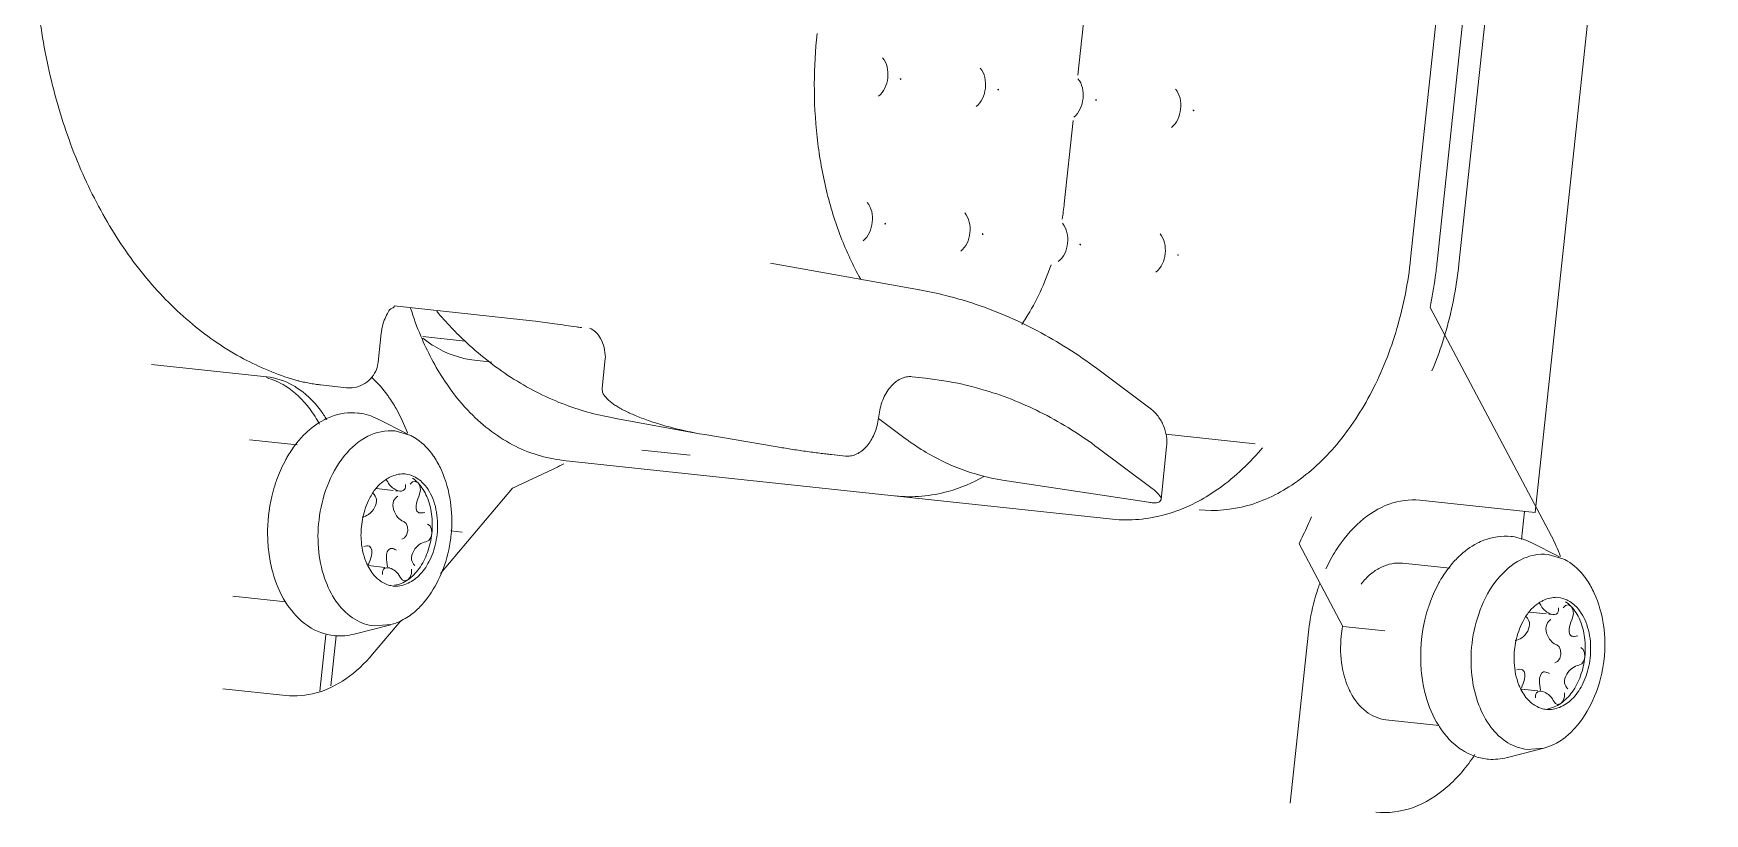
# Model space of a CAD drawing. Header units: millimetres. Extents: x 8265 to 78888, y 1905 to 34251.
# Drawn here: x 38899.16 to 38905, y 24330.05 to 24332.77 of the extents above; entities that cross this region are included whole.
import ezdxf

# ---------------------------------------------------------------- set-up
doc = ezdxf.new("R2010")
doc.units = ezdxf.units.MM
doc.layers.add('495_IMPIANTI_001-AM_0', color=6, linetype='Continuous', lineweight=0)

# ---------------------------------------------------------------- blocks, each defined once
blk = doc.blocks.new('gruppo elettrogeno')
at = {"layer": '495_IMPIANTI_001-AM_0'}
for p, q in [((72.7062, -334.5868), (72.7062, -333.9868)), ((76.121, -334.0144), (76.121, -334.2129)), ((76.2376, -333.9868), (76.4588, -333.9868)), ((76.0842, -334.037), (76.0842, -334.2129)), ((75.951, -334.1625), (75.8658, -334.2887)), ((71.8454, -334.2718), (71.9685, -334.2257)), ((75.899, -334.2718), (76.022, -334.2257)), ((71.8448, -334.2721), (71.9023, -334.2613)), ((72.4053, -334.3118), (72.218, -334.3118)), ((75.8983, -334.2721), (75.9558, -334.2613)), ((76.4588, -334.3118), (76.2715, -334.3118)), ((71.8136, -334.4292), (71.8218, -334.4317)), ((71.8218, -334.4317), (71.8302, -334.4409)), ((75.8672, -334.4292), (75.8754, -334.4317)), ((75.8754, -334.4317), (75.8837, -334.4409)), ((71.8781, -334.4687), (71.8695, -334.4687)), ((71.9443, -334.4687), (71.8873, -334.4687)), ((75.7445, -334.4682), (75.5263, -334.7912)), ((75.9316, -334.4687), (75.923, -334.4687)), ((75.9978, -334.4687), (75.9408, -334.4687)), ((71.8208, -334.6039), (71.8231, -334.6183)), ((75.8743, -334.6039), (75.8767, -334.6183)), ((72.4414, -334.6201), (72.5888, -334.6201)), ((72.5888, -334.6201), (72.7718, -334.8909)), ((75.7247, -334.6201), (75.6855, -334.6201)), ((71.7925, -334.7512), (71.7938, -334.7358)), ((71.8136, -334.7787), (71.803, -334.7744)), ((71.8225, -334.7758), (71.8136, -334.7787)), ((71.8302, -334.7669), (71.8225, -334.7758)), ((71.8781, -334.7392), (71.8695, -334.7392)), ((71.945, -334.7392), (71.8873, -334.7392)), ((71.9147, -334.7736), (71.9088, -334.7669)), ((75.8461, -334.7512), (75.8473, -334.7358)), ((75.8672, -334.7787), (75.8565, -334.7744)), ((75.876, -334.7758), (75.8672, -334.7787)), ((75.8837, -334.7669), (75.876, -334.7758)), ((75.9316, -334.7392), (75.923, -334.7392)), ((75.9985, -334.7392), (75.9408, -334.7392)), ((75.9682, -334.7736), (75.9623, -334.7669)), ((72.4053, -334.8618), (72.238, -334.8618)), ((76.4588, -334.8618), (76.2915, -334.8618)), ((71.9023, -334.9466), (71.8456, -334.9361)), ((71.8618, -334.9422), (71.9685, -334.9822)), ((75.3606, -334.9068), (73.4298, -334.9068)), ((75.9558, -334.9466), (75.8991, -334.9361)), ((75.9109, -334.9405), (76.022, -334.9822)), ((71.8975, -335.011), (72.404, -335.7608)), ((71.9999, -334.9881), (71.9999, -335.0868)), ((73.2681, -335.1778), (73.2681, -334.9928)), ((73.3111, -334.9788), (73.8261, -335.0018)), ((75.0909, -334.9718), (74.9214, -334.9718)), ((73.5056, -335.1485), (73.3075, -335.0312)), ((74.4304, -335.0267), (74.3813, -335.0267)), ((74.8782, -335.0489), (74.6216, -335.0332)), ((74.8975, -335.0502), (74.8782, -335.0489)), ((75.1931, -335.0723), (74.8971, -335.0502)), ((71.9631, -335.0868), (72.3684, -335.0868)), ((71.9631, -340.6542), (71.9631, -335.0868)), ((74.2806, -335.1699), (74.18, -335.1104)), ((76.2325, -335.0788), (76.1402, -335.0788)), ((76.3234, -335.0865), (76.3232, -335.0865)), ((76.422, -335.0868), (76.8273, -335.0868)), ((75.2521, -335.1717), (75.2521, -335.2765)), ((76.0402, -335.1788), (76.0402, -335.2805)), ((73.2754, -335.2218), (72.9622, -335.2218)), ((75.7066, -335.2218), (75.6454, -335.2218)), ((73.3416, -335.3068), (73.5411, -335.4249)), ((75.2523, -335.2799), (75.2521, -335.2765)), ((75.8942, -335.2848), (75.7455, -335.2848)), ((74.1321, -335.3271), (74.051, -335.3242)), ((74.1321, -335.3271), (74.1789, -335.3271)), ((76.0057, -335.3806), (75.5526, -335.3806)), ((74.1851, -335.6318), (74.7135, -335.6693)), ((72.3203, -335.9218), (72.3203, -340.4428)), ((72.3969, -340.3975), (72.3969, -335.9218)), ((72.4899, -340.3425), (72.4899, -335.9218)), ((73.7145, -335.9848), (73.7145, -336.2774)), ((73.7145, -336.4362), (73.7145, -336.7854))]:
    blk.add_line(p, q, dxfattribs=at)
for points in [[(71.803, -334.4335), (71.8123, -334.4293), (71.8136, -334.4292)], [(75.8565, -334.4335), (75.8659, -334.4293), (75.8672, -334.4292)], [(71.7938, -334.4721), (71.7925, -334.4574), (71.7958, -334.4436), (71.803, -334.4335)], [(75.8473, -334.4721), (75.846, -334.4574), (75.8493, -334.4436), (75.8565, -334.4335)], [(71.7365, -334.6039), (71.7387, -334.5899), (71.7449, -334.5789), (71.7545, -334.5728)], [(71.7545, -334.6351), (71.7453, -334.6294), (71.7388, -334.6183), (71.7365, -334.6039)], [(71.8387, -334.5728), (71.8297, -334.5783), (71.8233, -334.589), (71.8208, -334.6039)], [(75.79, -334.6039), (75.7923, -334.5899), (75.7984, -334.5789), (75.808, -334.5728)], [(75.808, -334.6351), (75.7988, -334.6294), (75.7924, -334.6183), (75.79, -334.6039)], [(75.8923, -334.5728), (75.8833, -334.5783), (75.8769, -334.589), (75.8743, -334.6039)], [(71.8231, -334.6183), (71.8295, -334.6294), (71.8387, -334.6351)], [(75.8767, -334.6183), (75.8831, -334.6294), (75.8923, -334.6351)], [(71.803, -334.7744), (71.7959, -334.7645), (71.7925, -334.7512)], [(75.8565, -334.7744), (75.8494, -334.7645), (75.8461, -334.7512)], [(73.2987, -335.8483), (73.2987, -335.8482), (73.2988, -335.8481)], [(73.2987, -335.8493), (73.2987, -335.8492), (73.2987, -335.8492)], [(73.2989, -335.8477), (73.2989, -335.8476), (73.299, -335.8475)], [(73.2989, -335.8499), (73.2989, -335.8498), (73.2989, -335.8498)], [(73.2991, -335.8503), (73.2991, -335.8502), (73.299, -335.8501)], [(73.2991, -335.8473), (73.2991, -335.8472), (73.2992, -335.8472)], [(73.2999, -335.8509), (73.2999, -335.8509), (73.2998, -335.8509)], [(73.2999, -335.8466), (73.2999, -335.8466)], [(73.3002, -335.8509), (73.3002, -335.8509)], [(73.3009, -335.8469), (73.3009, -335.8468), (73.3008, -335.8468)], [(73.3009, -335.8507), (73.3009, -335.8506), (73.301, -335.8506)], [(73.3013, -335.8473), (73.3012, -335.8472), (73.3012, -335.8472)], [(73.3012, -335.8503), (73.3013, -335.8502), (73.3013, -335.8501)], [(73.3016, -335.8483), (73.3016, -335.8482), (73.3016, -335.8481)], [(73.3016, -335.8493), (73.3016, -335.8492), (73.3016, -335.8492)], [(73.6419, -335.8483), (73.6419, -335.8482), (73.642, -335.8481)], [(73.6419, -335.8493), (73.6419, -335.8492), (73.6419, -335.8492)], [(73.6423, -335.8503), (73.6423, -335.8502), (73.6422, -335.8501)], [(73.6423, -335.8473), (73.6423, -335.8472), (73.6424, -335.8472)], [(73.6429, -335.8508), (73.6429, -335.8508), (73.6428, -335.8508)], [(73.6429, -335.8467), (73.6429, -335.8467)], [(73.6434, -335.8509), (73.6434, -335.8509)], [(73.6439, -335.8467), (73.6439, -335.8467), (73.6438, -335.8467)], [(73.6439, -335.8508), (73.6439, -335.8508), (73.644, -335.8507)], [(73.6445, -335.8473), (73.6444, -335.8472), (73.6444, -335.8472)], [(73.6444, -335.8503), (73.6445, -335.8502), (73.6445, -335.8501)], [(73.6448, -335.8483), (73.6448, -335.8482), (73.6448, -335.8481)], [(73.6448, -335.8493), (73.6448, -335.8492), (73.6448, -335.8492)], [(73.9851, -335.8483), (73.9851, -335.8482), (73.9852, -335.8481)], [(73.9851, -335.8493), (73.9851, -335.8492), (73.9851, -335.8492)], [(73.9855, -335.8503), (73.9855, -335.8502), (73.9854, -335.8501)], [(73.9855, -335.8473), (73.9855, -335.8472), (73.9856, -335.8472)], [(73.9859, -335.8507), (73.9859, -335.8507), (73.9858, -335.8506)], [(73.9859, -335.8468), (73.9859, -335.8468)], [(73.9866, -335.8509), (73.9866, -335.8509)], [(73.9869, -335.8466), (73.9869, -335.8466), (73.9868, -335.8466)], [(73.9869, -335.8509), (73.9869, -335.8509), (73.987, -335.8508)], [(73.9877, -335.8473), (73.9876, -335.8472), (73.9876, -335.8472)], [(73.9876, -335.8503), (73.9877, -335.8502), (73.9877, -335.8501)], [(73.9879, -335.8478), (73.9879, -335.8477), (73.9878, -335.8477)], [(73.9879, -335.8498), (73.9879, -335.8497), (73.9879, -335.8496)], [(73.988, -335.8483), (73.988, -335.8482), (73.988, -335.8481)], [(73.988, -335.8493), (73.988, -335.8492), (73.988, -335.8492)], [(74.3283, -335.8483), (74.3283, -335.8482), (74.3284, -335.8481)], [(74.3283, -335.8493), (74.3283, -335.8492), (74.3283, -335.8492)], [(74.3287, -335.8503), (74.3287, -335.8502), (74.3286, -335.8501)], [(74.3287, -335.8473), (74.3287, -335.8472), (74.3288, -335.8472)], [(74.3288, -335.847), (74.3289, -335.847)], [(74.3289, -335.8505), (74.3288, -335.8505), (74.3288, -335.8504)], [(74.3299, -335.8466), (74.3298, -335.8466), (74.3298, -335.8466)], [(74.3298, -335.8509), (74.3298, -335.8509), (74.3299, -335.8509), (74.3299, -335.8509)], [(74.3309, -335.8474), (74.3309, -335.8473), (74.3308, -335.8472), (74.3308, -335.8472)], [(74.3308, -335.8503), (74.3309, -335.8502), (74.3309, -335.8501), (74.3309, -335.8501)], [(74.3312, -335.8483), (74.3312, -335.8482), (74.3312, -335.8481)], [(74.3312, -335.8493), (74.3312, -335.8492), (74.3312, -335.8492)], [(73.2987, -336.3563), (73.2987, -336.3562), (73.2988, -336.3561)], [(73.2987, -336.3573), (73.2987, -336.3572), (73.2987, -336.3572)], [(73.2989, -336.3557), (73.2989, -336.3556), (73.299, -336.3555)], [(73.2989, -336.3579), (73.2989, -336.3578), (73.2989, -336.3578)], [(73.2991, -336.3583), (73.2991, -336.3582), (73.299, -336.3581)], [(73.2991, -336.3553), (73.2991, -336.3552), (73.2992, -336.3552)], [(73.2999, -336.3589), (73.2999, -336.3589), (73.2998, -336.3589)], [(73.2999, -336.3546), (73.2999, -336.3546)], [(73.3002, -336.3589), (73.3002, -336.3589)], [(73.3009, -336.3549), (73.3009, -336.3548), (73.3008, -336.3548)], [(73.3009, -336.3587), (73.3009, -336.3586), (73.301, -336.3586)], [(73.3013, -336.3553), (73.3012, -336.3552), (73.3012, -336.3552)], [(73.3012, -336.3583), (73.3013, -336.3582), (73.3013, -336.3581)], [(73.3016, -336.3563), (73.3016, -336.3562), (73.3016, -336.3561)], [(73.3016, -336.3573), (73.3016, -336.3572), (73.3016, -336.3572)], [(73.6419, -336.3563), (73.6419, -336.3562), (73.642, -336.3561)], [(73.6419, -336.3573), (73.6419, -336.3572), (73.6419, -336.3572)], [(73.6423, -336.3583), (73.6423, -336.3582), (73.6422, -336.3581)], [(73.6423, -336.3553), (73.6423, -336.3552), (73.6424, -336.3552)], [(73.6429, -336.3588), (73.6429, -336.3588), (73.6428, -336.3588)], [(73.6429, -336.3547), (73.6429, -336.3547)], [(73.6434, -336.3589), (73.6434, -336.3589)], [(73.6439, -336.3547), (73.6439, -336.3547), (73.6438, -336.3547)], [(73.6439, -336.3588), (73.6439, -336.3588), (73.644, -336.3587)], [(73.6445, -336.3553), (73.6444, -336.3552), (73.6444, -336.3552)], [(73.6444, -336.3583), (73.6445, -336.3582), (73.6445, -336.3581)], [(73.6448, -336.3563), (73.6448, -336.3562), (73.6448, -336.3561)], [(73.6448, -336.3573), (73.6448, -336.3572), (73.6448, -336.3572)], [(73.9851, -336.3563), (73.9851, -336.3562), (73.9852, -336.3561)], [(73.9851, -336.3573), (73.9851, -336.3572), (73.9851, -336.3572)], [(73.9855, -336.3583), (73.9855, -336.3582), (73.9854, -336.3581)], [(73.9855, -336.3553), (73.9855, -336.3552), (73.9856, -336.3552)], [(73.9859, -336.3587), (73.9859, -336.3587), (73.9858, -336.3586)], [(73.9859, -336.3548), (73.9859, -336.3548)], [(73.9866, -336.3589), (73.9866, -336.3589)], [(73.9869, -336.3546), (73.9869, -336.3546), (73.9868, -336.3546)], [(73.9869, -336.3589), (73.9869, -336.3589), (73.987, -336.3588)], [(73.9877, -336.3553), (73.9876, -336.3552), (73.9876, -336.3552)], [(73.9876, -336.3583), (73.9877, -336.3582), (73.9877, -336.3581)], [(73.9879, -336.3558), (73.9879, -336.3557), (73.9878, -336.3557)], [(73.9879, -336.3578), (73.9879, -336.3577), (73.9879, -336.3576)], [(73.988, -336.3563), (73.988, -336.3562), (73.988, -336.3561)], [(73.988, -336.3573), (73.988, -336.3572), (73.988, -336.3572)], [(74.3283, -336.3563), (74.3283, -336.3562), (74.3284, -336.3561)], [(74.3283, -336.3573), (74.3283, -336.3572), (74.3283, -336.3572)], [(74.3287, -336.3583), (74.3287, -336.3582), (74.3286, -336.3581)], [(74.3287, -336.3553), (74.3287, -336.3552), (74.3288, -336.3552)], [(74.3288, -336.355), (74.3289, -336.355)], [(74.3289, -336.3585), (74.3288, -336.3585), (74.3288, -336.3584)], [(74.3299, -336.3546), (74.3298, -336.3546), (74.3298, -336.3546)], [(74.3298, -336.3589), (74.3298, -336.3589), (74.3299, -336.3589), (74.3299, -336.3589)], [(74.3309, -336.3554), (74.3309, -336.3553), (74.3308, -336.3552), (74.3308, -336.3552)], [(74.3308, -336.3583), (74.3309, -336.3582), (74.3309, -336.3581), (74.3309, -336.3581)], [(74.3312, -336.3563), (74.3312, -336.3562), (74.3312, -336.3561)], [(74.3312, -336.3573), (74.3312, -336.3572), (74.3312, -336.3572)]]:
    blk.add_lwpolyline(points, dxfattribs=at)
for points, start_tangent, end_tangent in [([(72.4053, -333.9868), (72.2796, -334.0163), (72.1668, -334.1015), (72.0826, -334.2236)], (-1, 0), (-0.456783, -0.889578)), ([(76.2376, -333.9868), (76.1327, -334.0072), (76.035, -334.0671), (75.951, -334.1625)], (-1, 0), (-0.559809, -0.828622)), ([(71.9692, -334.2255), (72.0332, -334.2129)], (0.938668, 0.344823), (0.999639, 0.02686)), ([(72.0332, -334.2129), (72.038, -334.2129)], (0.999639, 0.02686), (1, 0)), ([(72.038, -334.2129), (72.1309, -334.236), (72.1343, -334.2378)], (1, 0), (0.882642, -0.470045)), ([(72.1343, -334.2378), (72.2135, -334.3041), (72.219, -334.3109)], (0.882642, -0.470045), (0.618313, -0.785932)), ([(76.0227, -334.2255), (76.0867, -334.2129)], (0.938668, 0.344823), (0.999639, 0.02686)), ([(76.0867, -334.2129), (76.0916, -334.2129)], (0.999639, 0.02686), (1, 0)), ([(76.0916, -334.2129), (76.1845, -334.236), (76.1878, -334.2378)], (1, 0), (0.882642, -0.470045)), ([(76.1878, -334.2378), (76.2671, -334.3041), (76.2726, -334.3109)], (0.882642, -0.470045), (0.618313, -0.785932)), ([(71.7669, -334.3258), (71.8092, -334.2902), (71.8448, -334.2723)], (0.682687, 0.730711), (0.935387, 0.353626)), ([(71.9023, -334.2613), (71.9722, -334.2773)], (1, 0), (0.906496, -0.422215)), ([(71.9722, -334.2773), (72.0372, -334.3255)], (0.906496, -0.422215), (0.685637, -0.727944)), ([(72.219, -334.3109), (72.275, -334.4102)], (0.618313, -0.785932), (0.367049, -0.930202)), ([(72.4053, -334.3118), (72.4768, -334.3329)], (1, 0), (0.854811, -0.518939)), ([(75.8204, -334.3258), (75.8628, -334.2902), (75.8656, -334.2884)], (0.682687, 0.730711), (0.851908, 0.523692)), ([(75.8656, -334.2884), (75.8984, -334.2723)], (0.851908, 0.523692), (0.935387, 0.353626)), ([(75.9558, -334.2613), (76.0258, -334.2773)], (1, 0), (0.906496, -0.422215)), ([(76.0258, -334.2773), (76.0907, -334.3255)], (0.906496, -0.422215), (0.685637, -0.727944)), ([(76.2726, -334.3109), (76.3285, -334.4102)], (0.618313, -0.785932), (0.367049, -0.930202)), ([(71.7279, -334.3786), (71.7359, -334.3658), (71.7669, -334.3258)], (0.507713, 0.861527), (0.682687, 0.730711)), ([(72.0372, -334.3255), (72.0869, -334.3974), (72.1223, -334.4976), (72.1337, -334.61), (72.118, -334.7281), (72.0687, -334.8421), (71.9953, -334.9177)], (0.685637, -0.727944), (-0.842918, -0.538041)), ([(72.4768, -334.3329), (72.5367, -334.3923), (72.5398, -334.3971)], (0.854811, -0.518939), (0.540522, -0.84133)), ([(75.7814, -334.3786), (75.7894, -334.3658), (75.8204, -334.3258)], (0.507713, 0.861527), (0.682687, 0.730711)), ([(76.0907, -334.3255), (76.1405, -334.3974), (76.1759, -334.4976), (76.1872, -334.61), (76.1715, -334.7281), (76.1222, -334.8421), (76.0488, -334.9177)], (0.685637, -0.727944), (-0.842918, -0.538041)), ([(71.6841, -334.4847), (71.7279, -334.3786)], (0.25444, 0.967089), (0.50794, 0.861392)), ([(71.806, -334.4194), (71.7661, -334.4522)], (-0.879471, -0.475952), (-0.647627, -0.761957)), ([(71.8241, -334.4191), (71.803, -334.4335)], (-0.884108, -0.467282), (-0.760216, -0.64967)), ([(71.8508, -334.4071), (71.806, -334.4194)], (-1, 0), (-0.879471, -0.475952)), ([(71.8465, -334.4103), (71.8241, -334.4191)], (-0.965348, -0.260965), (-0.884108, -0.467282)), ([(71.8682, -334.4089), (71.8508, -334.4071)], (-0.979326, 0.202287), (-1, 0)), ([(71.8889, -334.4156), (71.8682, -334.4089)], (-0.914895, 0.403692), (-0.979326, 0.202287)), ([(71.8974, -334.4198), (71.8889, -334.4156)], (-0.878414, 0.477901), (-0.914895, 0.403692)), ([(71.9115, -334.4288), (71.8974, -334.4198)], (-0.803293, 0.595584), (-0.878414, 0.477901)), ([(71.9466, -334.4673), (71.9115, -334.4288)], (-0.541009, 0.841017), (-0.803293, 0.595584)), ([(72.275, -334.4102), (72.2944, -334.4707)], (0.367049, -0.930202), (0.242822, -0.970071)), ([(72.5398, -334.3971), (72.547, -334.409)], (0.540522, -0.84133), (0.497103, -0.867691)), ([(72.547, -334.409), (72.5767, -334.4806)], (0.497103, -0.867691), (0.272066, -0.962279)), ([(75.7425, -334.4676), (75.7814, -334.3786)], (0.292792, 0.956176), (0.50794, 0.861392)), ([(75.8595, -334.4194), (75.8196, -334.4522)], (-0.879471, -0.475952), (-0.647627, -0.761957)), ([(75.8776, -334.4191), (75.8565, -334.4335)], (-0.884108, -0.467282), (-0.760216, -0.64967)), ([(75.9043, -334.4071), (75.8595, -334.4194)], (-1, 0), (-0.879471, -0.475952)), ([(75.9, -334.4103), (75.8776, -334.4191)], (-0.965348, -0.260965), (-0.884108, -0.467282)), ([(75.9218, -334.4089), (75.9043, -334.4071)], (-0.979326, 0.202287), (-1, 0)), ([(75.9424, -334.4156), (75.9218, -334.4089)], (-0.914895, 0.403692), (-0.979326, 0.202287)), ([(75.9509, -334.4198), (75.9424, -334.4156)], (-0.878414, 0.477901), (-0.914895, 0.403692)), ([(75.965, -334.4288), (75.9509, -334.4198)], (-0.803293, 0.595584), (-0.878414, 0.477901)), ([(76.0001, -334.4673), (75.965, -334.4288)], (-0.541009, 0.841017), (-0.803293, 0.595584)), ([(76.3285, -334.4102), (76.3479, -334.4707)], (0.367049, -0.930202), (0.242822, -0.970071)), ([(71.669, -334.5953), (71.6841, -334.4847)], (0.017957, 0.999839), (0.25444, 0.967089)), ([(71.7661, -334.4522), (71.7358, -334.5049), (71.7194, -334.5736), (71.7214, -334.6498), (71.7464, -334.726)], (-0.647627, -0.761957), (0.46796, -0.88375)), ([(71.7676, -334.4774), (71.7445, -334.5366), (71.7365, -334.6039)], (-0.494013, -0.869454), (0, -1)), ([(71.803, -334.4335), (71.7676, -334.4774)], (-0.760216, -0.64967), (-0.494013, -0.869454)), ([(71.797, -334.5051), (71.7839, -334.4868)], (-0.251737, 0.967796), (-0.83004, 0.557704)), ([(71.8302, -334.4409), (71.8493, -334.4595)], (0.479194, -0.877709), (0.845531, -0.533927)), ([(71.8493, -334.4595), (71.8696, -334.4682)], (0.845531, -0.533927), (0.977933, -0.208918)), ([(71.8696, -334.4682), (71.8911, -334.4616), (71.8934, -334.4502)], (0.977933, -0.208918), (-0.00607, 0.999982)), ([(71.8781, -334.4721), (71.8856, -334.5045)], (0.251737, -0.967796), (0.143733, -0.989617)), ([(71.8934, -334.4502), (71.8929, -334.4433)], (-0.00607, 0.999982), (-0.147195, 0.989107)), ([(71.9452, -334.4721), (71.9377, -334.5045)], (-0.251737, -0.967796), (-0.143733, -0.989617)), ([(71.9551, -334.4819), (71.9466, -334.4673)], (-0.467959, 0.88375), (-0.541009, 0.841017)), ([(71.9801, -334.5581), (71.9551, -334.4819)], (-0.160994, 0.986955), (-0.46796, 0.88375)), ([(72.2944, -334.4707), (72.3066, -334.5375)], (0.242822, -0.970071), (0.11813, -0.992998)), ([(72.5767, -334.4806), (72.5911, -334.5857)], (0.272066, -0.962279), (0.002633, -0.999997)), ([(75.7225, -334.5953), (75.7377, -334.4847)], (0.017957, 0.999839), (0.25444, 0.967089)), ([(75.7377, -334.4847), (75.7425, -334.4676)], (0.25444, 0.967089), (0.292792, 0.956176)), ([(75.8196, -334.4522), (75.7894, -334.5049), (75.7729, -334.5736), (75.775, -334.6498), (75.8, -334.726)], (-0.647627, -0.761957), (0.46796, -0.88375)), ([(75.8212, -334.4774), (75.7981, -334.5366), (75.79, -334.6039)], (-0.494013, -0.869454), (0, -1)), ([(75.8565, -334.4335), (75.8212, -334.4774)], (-0.760216, -0.64967), (-0.494013, -0.869454)), ([(75.8505, -334.5051), (75.8374, -334.4868)], (-0.251737, 0.967796), (-0.83004, 0.557704)), ([(75.8837, -334.4409), (75.9028, -334.4595)], (0.479194, -0.877709), (0.845531, -0.533927)), ([(75.9028, -334.4595), (75.9231, -334.4682)], (0.845531, -0.533927), (0.977933, -0.208918)), ([(75.9231, -334.4682), (75.9446, -334.4616), (75.947, -334.4502)], (0.977933, -0.208918), (-0.00607, 0.999982)), ([(75.9316, -334.4721), (75.9391, -334.5045)], (0.251737, -0.967796), (0.143733, -0.989617)), ([(75.947, -334.4502), (75.9464, -334.4433)], (-0.00607, 0.999982), (-0.147195, 0.989107)), ([(75.9987, -334.4721), (75.9912, -334.5045)], (-0.251737, -0.967796), (-0.143733, -0.989617)), ([(76.0086, -334.4819), (76.0001, -334.4673)], (-0.467959, 0.88375), (-0.541009, 0.841017)), ([(76.0336, -334.5581), (76.0086, -334.4819)], (-0.160994, 0.986955), (-0.46796, 0.88375)), ([(76.3479, -334.4707), (76.3601, -334.5375)], (0.242822, -0.970071), (0.11813, -0.992998)), ([(71.7759, -334.5609), (71.7928, -334.5374)], (0.739572, 0.673077), (0.411925, 0.911218)), ([(71.7928, -334.5374), (71.797, -334.5051)], (0.411925, 0.911218), (-0.251737, 0.967796)), ([(71.8587, -334.535), (71.8533, -334.5333)], (-0.961419, 0.275088), (-0.938516, 0.345235)), ([(71.8856, -334.5045), (71.8747, -334.5363), (71.8587, -334.535)], (0.143733, -0.989617), (-0.961419, 0.275088)), ([(71.9377, -334.5045), (71.9486, -334.5363), (71.968, -334.534)], (-0.143733, -0.989617), (0.946569, 0.322503)), ([(72.3066, -334.5375), (72.3062, -334.6734)], (0.11813, -0.992998), (-0.123465, -0.992349)), ([(75.8294, -334.5609), (75.8464, -334.5374)], (0.739572, 0.673077), (0.411925, 0.911218)), ([(75.8464, -334.5374), (75.8505, -334.5051)], (0.411925, 0.911218), (-0.251737, 0.967796)), ([(75.9122, -334.535), (75.9068, -334.5333)], (-0.961419, 0.275088), (-0.938516, 0.345235)), ([(75.9391, -334.5045), (75.9282, -334.5363), (75.9122, -334.535)], (0.143733, -0.989617), (-0.961419, 0.275088)), ([(75.9912, -334.5045), (76.0021, -334.5363), (76.0216, -334.534)], (-0.143733, -0.989617), (0.946569, 0.322503)), ([(76.3601, -334.5375), (76.3597, -334.6734)], (0.11813, -0.992998), (-0.123465, -0.992349)), ([(71.6835, -334.7208), (71.6689, -334.6021), (71.669, -334.5953)], (-0.249251, 0.968439), (0.017957, 0.999839)), ([(71.7365, -334.6039), (71.7445, -334.6713), (71.7676, -334.7305)], (0, -1), (0.494013, -0.869454)), ([(71.7545, -334.5728), (71.7759, -334.5609)], (0.973931, 0.226843), (0.739572, 0.673077)), ([(71.9818, -334.5702), (71.9801, -334.5581)], (-0.118077, 0.993004), (-0.160994, 0.986955)), ([(71.9822, -334.6343), (71.9818, -334.5702)], (0.107285, 0.994228), (-0.118077, 0.993004)), ([(72.5911, -334.5857), (72.5897, -334.6204)], (0.002633, -0.999997), (-0.082593, -0.996583)), ([(72.7048, -334.6324), (72.7062, -334.5868)], (0.061781, 0.99809), (0, 1)), ([(75.7227, -334.6202), (75.7224, -334.6021), (75.7225, -334.5953)], (-0.033636, 0.999434), (0.017957, 0.999839)), ([(75.79, -334.6039), (75.7981, -334.6713), (75.8212, -334.7305)], (0, -1), (0.494013, -0.869454)), ([(75.808, -334.5728), (75.8294, -334.5609)], (0.973931, 0.226843), (0.739572, 0.673077)), ([(76.0354, -334.5702), (76.0336, -334.5581)], (-0.118077, 0.993004), (-0.160994, 0.986955)), ([(76.0357, -334.6343), (76.0354, -334.5702)], (0.107285, 0.994228), (-0.118077, 0.993004)), ([(71.8387, -334.6351), (71.8507, -334.64)], (0.973931, -0.226843), (0.861158, -0.508337)), ([(71.8507, -334.64), (71.8601, -334.647)], (0.861158, -0.508337), (0.739572, -0.673077)), ([(71.8601, -334.647), (71.8813, -334.7028), (71.8681, -334.7211)], (0.739572, -0.673077), (-0.83004, -0.557704)), ([(71.9631, -334.647), (71.942, -334.7028), (71.9551, -334.7211)], (-0.739572, -0.673077), (0.83004, -0.557704)), ([(71.9845, -334.6351), (71.9631, -334.647)], (-0.973931, -0.226843), (-0.739572, -0.673077)), ([(71.9657, -334.7029), (71.9822, -334.6343)], (0.358916, 0.93337), (0.107285, 0.994228)), ([(72.6896, -334.7417), (72.7048, -334.6324)], (0.214925, 0.976631), (0.061781, 0.99809)), ([(75.737, -334.7208), (75.7227, -334.6202)], (-0.249251, 0.968439), (-0.033636, 0.999434)), ([(75.8923, -334.6351), (75.9042, -334.64)], (0.973931, -0.226843), (0.861158, -0.508337)), ([(75.9042, -334.64), (75.9137, -334.647)], (0.861158, -0.508337), (0.739572, -0.673077)), ([(75.9137, -334.647), (75.9348, -334.7028), (75.9217, -334.7211)], (0.739572, -0.673077), (-0.83004, -0.557704)), ([(76.0167, -334.647), (75.9955, -334.7028), (76.0087, -334.7211)], (-0.739572, -0.673077), (0.83004, -0.557704)), ([(76.0381, -334.6351), (76.0167, -334.647)], (-0.973931, -0.226843), (-0.739572, -0.673077)), ([(76.0193, -334.7029), (76.0357, -334.6343)], (0.358916, 0.93337), (0.107285, 0.994228)), ([(71.7279, -334.8292), (71.6835, -334.7208)], (-0.50794, 0.861392), (-0.249251, 0.968439)), ([(71.7797, -334.6716), (71.769, -334.6746)], (-0.984564, -0.175027), (-0.938516, -0.345235)), ([(71.7872, -334.6711), (71.7797, -334.6716)], (-0.997818, 0.066018), (-0.984564, -0.175027)), ([(71.8013, -334.7034), (71.7904, -334.6715), (71.7872, -334.6711)], (0.143733, 0.989617), (-0.997818, 0.066018)), ([(71.7938, -334.7358), (71.8013, -334.7034)], (0.251737, 0.967796), (0.143733, 0.989617)), ([(71.9469, -334.7404), (71.9657, -334.7029)], (0.548322, 0.836267), (0.358916, 0.93337)), ([(72.3002, -334.711), (72.2957, -334.7316)], (-0.192596, -0.981278), (-0.231864, -0.972748)), ([(72.3062, -334.6734), (72.3002, -334.711)], (-0.123465, -0.992349), (-0.192596, -0.981278)), ([(75.7814, -334.8292), (75.737, -334.7208)], (-0.50794, 0.861392), (-0.249251, 0.968439)), ([(75.8332, -334.6716), (75.8226, -334.6746)], (-0.984564, -0.175027), (-0.938516, -0.345235)), ([(75.8408, -334.6711), (75.8332, -334.6716)], (-0.997818, 0.066018), (-0.984564, -0.175027)), ([(75.8548, -334.7034), (75.8439, -334.6715), (75.8408, -334.6711)], (0.143733, 0.989617), (-0.997818, 0.066018)), ([(75.8473, -334.7358), (75.8548, -334.7034)], (0.251737, 0.967796), (0.143733, 0.989617)), ([(76.0004, -334.7404), (76.0193, -334.7029)], (0.548322, 0.836267), (0.358916, 0.93337)), ([(76.3537, -334.711), (76.3493, -334.7316)], (-0.192596, -0.981278), (-0.231864, -0.972748)), ([(76.3597, -334.6734), (76.3537, -334.711)], (-0.123465, -0.992349), (-0.192596, -0.981278)), ([(71.7464, -334.726), (71.79, -334.7791)], (0.46796, -0.88375), (0.803293, -0.595584)), ([(71.7676, -334.7305), (71.803, -334.7744)], (0.494013, -0.869454), (0.760216, -0.64967)), ([(71.79, -334.7791), (71.8089, -334.7905)], (0.803293, -0.595584), (0.899281, -0.437372)), ([(71.803, -334.7744), (71.8241, -334.7887)], (0.760216, -0.64967), (0.884108, -0.467282)), ([(71.8479, -334.7463), (71.8461, -334.7646)], (-0.479194, -0.877709), (0.147195, -0.989107)), ([(71.8694, -334.7397), (71.8479, -334.7463)], (-0.977933, 0.208918), (-0.479194, -0.877709)), ([(71.8897, -334.7484), (71.8694, -334.7397)], (-0.845531, 0.533927), (-0.977933, 0.208918)), ([(71.9088, -334.7669), (71.8897, -334.7484)], (-0.479194, 0.877709), (-0.845531, 0.533927)), ([(71.8955, -334.7885), (71.9058, -334.7823)], (0.879471, 0.475952), (0.830782, 0.556599)), ([(71.9058, -334.7823), (71.9129, -334.7772)], (0.830782, 0.556599), (0.79348, 0.608597)), ([(71.9129, -334.7772), (71.9355, -334.7557)], (0.79348, 0.608597), (0.647627, 0.761957)), ([(71.9355, -334.7557), (71.9469, -334.7404)], (0.647627, 0.761957), (0.548322, 0.836267)), ([(72.2957, -334.7316), (72.2737, -334.8009), (72.2684, -334.8136)], (-0.231864, -0.972748), (-0.402084, -0.915603)), ([(72.5415, -334.7738), (72.5375, -334.78), (72.5079, -334.8162)], (-0.530728, -0.847542), (-0.713672, -0.70048)), ([(72.6852, -334.7604), (72.6896, -334.7417)], (0.242394, 0.970178), (0.214925, 0.976631)), ([(75.8, -334.726), (75.8436, -334.7791)], (0.46796, -0.88375), (0.803293, -0.595584)), ([(75.8212, -334.7305), (75.8565, -334.7744)], (0.494013, -0.869454), (0.760216, -0.64967)), ([(75.8436, -334.7791), (75.8624, -334.7905)], (0.803293, -0.595584), (0.899281, -0.437372)), ([(75.8565, -334.7744), (75.8776, -334.7887)], (0.760216, -0.64967), (0.884108, -0.467282)), ([(75.9015, -334.7463), (75.8997, -334.7646)], (-0.479194, -0.877709), (0.147195, -0.989107)), ([(75.9229, -334.7397), (75.9015, -334.7463)], (-0.977933, 0.208918), (-0.479194, -0.877709)), ([(75.9433, -334.7484), (75.9229, -334.7397)], (-0.845531, 0.533927), (-0.977933, 0.208918)), ([(75.9623, -334.7669), (75.9433, -334.7484)], (-0.479194, 0.877709), (-0.845531, 0.533927)), ([(75.9491, -334.7885), (75.9593, -334.7823)], (0.879471, 0.475952), (0.830782, 0.556599)), ([(75.9593, -334.7823), (75.9664, -334.7772)], (0.830782, 0.556599), (0.79348, 0.608597)), ([(75.9664, -334.7772), (75.989, -334.7557)], (0.79348, 0.608597), (0.647627, 0.761957)), ([(75.989, -334.7557), (76.0004, -334.7404)], (0.647627, 0.761957), (0.548322, 0.836267)), ([(76.3493, -334.7316), (76.3272, -334.8009), (76.3219, -334.8136)], (-0.231864, -0.972748), (-0.402084, -0.915603)), ([(71.7569, -334.8706), (71.7279, -334.8293)], (-0.642441, 0.766335), (-0.507619, 0.861582)), ([(71.8089, -334.7905), (71.8201, -334.7952)], (0.899281, -0.437372), (0.94201, -0.335585)), ([(71.8201, -334.7952), (71.8508, -334.8008)], (0.94201, -0.335585), (1, 0)), ([(71.8508, -334.8008), (71.8955, -334.7885)], (1, 0), (0.879471, 0.475952)), ([(72.2684, -334.8136), (72.2419, -334.8642)], (-0.402084, -0.915603), (-0.525991, -0.85049)), ([(72.3684, -335.0868), (72.4731, -335.0621), (72.5671, -334.9911), (72.6416, -334.8808), (72.6692, -334.8143)], (1, 0), (0.326394, 0.945234)), ([(72.4771, -334.8404), (72.4053, -334.8618)], (-0.853512, -0.521074), (-1, 0)), ([(72.5079, -334.8162), (72.4771, -334.8404)], (-0.713672, -0.70048), (-0.853512, -0.521074)), ([(75.5263, -334.7912), (75.4698, -334.8255), (75.4133, -334.86), (75.3569, -334.8946)], (-0.854814, -0.518935), (-0.852072, -0.523425)), ([(75.8105, -334.8706), (75.7814, -334.8293)], (-0.642441, 0.766335), (-0.507619, 0.861582)), ([(75.8624, -334.7905), (75.8736, -334.7952)], (0.899281, -0.437372), (0.94201, -0.335585)), ([(75.8736, -334.7952), (75.9043, -334.8008)], (0.94201, -0.335585), (1, 0)), ([(75.9043, -334.8008), (75.9491, -334.7885)], (1, 0), (0.879471, 0.475952)), ([(76.3219, -334.8136), (76.2954, -334.8642)], (-0.402084, -0.915603), (-0.525991, -0.85049)), ([(71.8456, -334.9361), (71.8323, -334.9305), (71.7673, -334.8824), (71.7569, -334.8706)], (-0.93777, 0.347256), (-0.642441, 0.766335)), ([(72.2419, -334.8642), (72.2127, -334.9048), (72.1527, -334.9591)], (-0.525991, -0.85049), (-0.834817, -0.550528)), ([(72.7382, -334.9886), (72.7605, -334.9235), (72.7719, -334.891)], (0.322105, 0.946704), (0.332087, 0.943249)), ([(75.8991, -334.9361), (75.8858, -334.9305), (75.8209, -334.8824), (75.8105, -334.8706)], (-0.93777, 0.347256), (-0.642441, 0.766335)), ([(76.2954, -334.8642), (76.2662, -334.9048), (76.2063, -334.9591)], (-0.525991, -0.85049), (-0.834817, -0.550528)), ([(71.8584, -334.9439), (71.8975, -335.011)], (0.447512, -0.894278), (0.559809, -0.828622)), ([(71.9953, -334.9177), (71.9023, -334.9466)], (-0.842918, -0.538041), (-1, 0)), ([(73.4298, -334.9068), (73.2481, -334.9422), (73.1461, -334.9956)], (-1, 0), (-0.835813, -0.549014)), ([(74.1929, -334.9068), (74.0112, -334.9422), (73.8925, -335.007)], (-1, 0), (-0.817727, -0.575606)), ([(75.8017, -335.1383), (75.7109, -335.0459), (75.5423, -334.9422), (75.3606, -334.9068)], (-0.639645, 0.76867), (-1, 0)), ([(75.9125, -334.945), (75.9605, -335.0247)], (0.449396, -0.893333), (0.585133, -0.810937)), ([(76.0488, -334.9177), (75.9558, -334.9466)], (-0.842918, -0.538041), (-1, 0)), ([(76.2207, -334.9415), (76.2601, -334.9911), (76.3541, -335.0621)], (0.562352, -0.826898), (0.902048, -0.431636)), ([(72.0332, -334.995), (71.9692, -334.9824)], (-0.999639, 0.026871), (-0.938709, 0.34471)), ([(72.038, -334.995), (72.0332, -334.995)], (-1, 0), (-0.999639, 0.026871)), ([(72.1306, -334.972), (72.038, -334.995)], (-0.891226, -0.453559), (-1, 0)), ([(72.1527, -334.9591), (72.1306, -334.972)], (-0.834817, -0.550528), (-0.891226, -0.453559)), ([(73.1317, -334.9718), (72.9652, -335.0043), (72.8105, -335.0993), (72.6779, -335.25), (72.5761, -335.4463), (72.5119, -335.6752), (72.4899, -335.9218)], (-1, 0), (0, -1)), ([(73.1461, -334.9956), (73.0795, -335.0458)], (-0.835813, -0.549014), (-0.759878, -0.650066)), ([(73.2681, -334.9928), (73.2785, -335.0103), (73.2909, -335.0205), (73.3075, -335.0312)], (-0.178491, -0.983942), (0.860487, -0.509473)), ([(73.3111, -334.9788), (73.2926, -334.979), (73.279, -334.9816), (73.2681, -334.9928)], (-0.998998, 0.044756), (-0.178491, -0.983942)), ([(73.8261, -335.0018), (73.98, -335.0256), (74.1289, -335.0825), (74.1799, -335.1104)], (0.998998, -0.044756), (0.860455, -0.509526)), ([(76.0867, -334.995), (76.0228, -334.9824)], (-0.999639, 0.026871), (-0.938709, 0.34471)), ([(76.0916, -334.995), (76.0867, -334.995)], (-1, 0), (-0.999639, 0.026871)), ([(76.1842, -334.972), (76.0916, -334.995)], (-0.891226, -0.453559), (-1, 0)), ([(76.2063, -334.9591), (76.1842, -334.972)], (-0.834817, -0.550528), (-0.891226, -0.453559)), ([(76.1977, -334.9607), (76.2233, -334.9911), (76.3173, -335.0621), (76.3275, -335.0667)], (0.605933, -0.795516), (0.919743, -0.392521)), ([(73.0795, -335.0458), (72.9401, -335.2025)], (-0.759878, -0.650066), (-0.567921, -0.823083)), ([(74.3813, -335.0267), (74.3637, -335.029), (74.3467, -335.0358), (74.3307, -335.0468), (74.3162, -335.0618), (74.3038, -335.0803), (74.2936, -335.1017), (74.2862, -335.1254), (74.2817, -335.1506), (74.2801, -335.1782)], (-1, 0), (0.003701, -0.999993)), ([(74.4304, -335.0267), (74.4497, -335.0268), (74.4718, -335.0272), (74.496, -335.0278), (74.5215, -335.0286), (74.5476, -335.0295), (74.5735, -335.0306), (74.5984, -335.0319), (74.6216, -335.0332)], (1, 0), (0.998133, -0.061081)), ([(75.2521, -335.1717), (75.25, -335.161), (75.2441, -335.1506), (75.235, -335.1407), (75.2237, -335.1317), (75.2116, -335.1239), (75.1979, -335.1165), (75.1827, -335.1094), (75.1658, -335.1025), (75.1472, -335.0958), (75.1268, -335.0894), (75.1044, -335.0831), (75.08, -335.077), (75.0532, -335.0712), (75.0241, -335.0657), (74.9922, -335.0606), (74.9575, -335.056), (74.9196, -335.0521), (74.8975, -335.0502)], (0, 1), (-0.997203, 0.074742)), ([(75.8556, -335.3777), (75.7394, -335.2793), (75.5607, -335.1699), (75.3725, -335.1003), (75.1921, -335.0724)], (-0.723517, 0.690307), (-0.998498, 0.054782)), ([(75.9605, -335.0247), (75.9911, -335.063)], (0.585133, -0.810937), (0.661379, -0.750052)), ([(75.9911, -335.063), (75.9956, -335.0681), (76.0569, -335.1238)], (0.661379, -0.750052), (0.804741, -0.593626)), ([(76.3275, -335.0667), (76.422, -335.0868)], (0.919743, -0.392521), (1, 0)), ([(76.3541, -335.0621), (76.423, -335.0838)], (0.902048, -0.431636), (0.987313, -0.158785)), ([(76.0403, -335.1746), (76.0455, -335.1467), (76.0609, -335.1179), (76.0847, -335.0956), (76.1145, -335.0822), (76.1402, -335.0788)], (0.043052, 0.999073), (1, 0.000737)), ([(76.3234, -335.0865), (76.3092, -335.0842), (76.288, -335.0818), (76.267, -335.0801), (76.2464, -335.0791), (76.2323, -335.0788)], (-0.983052, 0.183325), (-0.999999, -0.00124)), ([(77.4137, -336.821), (77.3993, -336.5563), (77.3527, -336.2809), (77.2748, -336.0194), (77.1676, -335.7787), (77.0336, -335.5653), (76.8763, -335.3847), (76.6997, -335.2419), (76.5092, -335.141), (76.3232, -335.0865)], (0.000003, 1), (-0.983229, 0.182377)), ([(73.2681, -335.1778), (73.2729, -335.2154), (73.2869, -335.2506), (73.3094, -335.2811), (73.3387, -335.3051), (73.3416, -335.3068)], (0, -1), (0.860629, -0.509232)), ([(74.051, -335.3242), (73.9187, -335.3071), (73.7088, -335.2472), (73.5056, -335.1485)], (-0.997459, 0.07124), (-0.860487, 0.509473)), ([(74.2801, -335.1782), (74.2782, -335.2066), (74.2725, -335.2347), (74.2631, -335.2606), (74.2505, -335.2833), (74.2352, -335.3019), (74.2177, -335.3157), (74.1987, -335.3243), (74.1789, -335.3271)], (0, -1), (-1, 0)), ([(75.9018, -335.2858), (75.8555, -335.2102), (75.8017, -335.1383)], (-0.484736, 0.87466), (-0.639645, 0.76867)), ([(76.0402, -335.1788), (76.0403, -335.1746)], (0, 1), (0.043052, 0.999073)), ([(72.9401, -335.2025), (72.9349, -335.2102)], (-0.567921, -0.823083), (-0.559907, -0.828555)), ([(75.7066, -335.2218), (75.8531, -335.2562), (75.8944, -335.2792)], (1, 0), (0.842304, -0.539003)), ([(75.2523, -335.2799), (75.2606, -335.314), (75.2757, -335.3436), (75.2956, -335.3651), (75.318, -335.376)], (0.126164, -0.992009), (0.976079, -0.217418)), ([(75.9478, -335.3789), (75.9018, -335.2858)], (-0.401221, 0.915981), (-0.484736, 0.87466)), ([(76.0402, -335.2805), (76.0395, -335.2971), (76.0345, -335.327), (76.026, -335.3515), (76.0158, -335.3692), (76.0052, -335.3799)], (-0.002519, -0.999997), (0.281393, -0.959593)), ([(73.5411, -335.4249), (73.7605, -335.5332), (73.9988, -335.6056), (74.1851, -335.6317)], (0.86051, -0.509433), (0.997461, -0.071221)), ([(75.3474, -335.3747), (75.346, -335.3746)], (-0.999313, 0.037049), (-0.999318, 0.03694)), ([(75.5526, -335.3806), (75.5088, -335.3801), (75.4411, -335.3782), (75.3636, -335.3753), (75.3474, -335.3747)], (-1, -0.000085), (-0.999313, 0.037049)), ([(72.3742, -335.5409), (72.3438, -335.6672), (72.3203, -335.9218)], (-0.283551, -0.958957), (0, -1)), ([(73.7378, -335.7679), (73.805, -335.5731), (73.817, -335.5497)], (0.214765, 0.976666), (0.472155, 0.881515)), ([(74.1851, -335.6317), (74.1865, -335.6318)], (0.997461, -0.071221), (0.997533, -0.070198)), ([(74.3931, -335.6459), (74.401, -335.657), (74.4829, -335.7946), (74.5493, -335.9515), (74.5982, -336.1241), (74.6277, -336.3086), (74.6367, -336.4843)], (0.584899, -0.811106), (0.000002, -1)), ([(72.404, -335.7608), (72.3977, -335.868), (72.3969, -335.9218)], (-0.088449, -0.996081), (0, -1)), ([(73.3704, -335.9161), (73.3451, -335.8488), (73.3704, -335.7814)], (-0.729234, 0.684264), (0.729234, 0.684264)), ([(73.7136, -335.9161), (73.6883, -335.8488), (73.7136, -335.7814)], (-0.729234, 0.684264), (0.729234, 0.684264)), ([(74.0568, -335.9161), (74.0315, -335.8488), (74.0568, -335.7814)], (-0.729234, 0.684264), (0.729234, 0.684264)), ([(74.4, -335.9161), (74.3747, -335.8488), (74.4, -335.7814)], (-0.729234, 0.684264), (0.729234, 0.684264)), ([(73.2992, -335.8488, 25.4172), (73.2993, -335.8479, 25.4171), (73.2997, -335.8471, 25.4168), (73.2997, -335.8477, 25.4168)], (0, 1), (0, -1)), ([(73.2992, -335.8488, 25.4172), (73.2993, -335.8496, 25.4171), (73.2997, -335.8504, 25.4168), (73.2997, -335.8498, 25.4168)], (0, -1), (0, 1)), ([(73.6424, -335.8488, 25.7918), (73.6425, -335.8479, 25.7917), (73.6429, -335.8471, 25.7914), (73.6429, -335.8477, 25.7913)], (0, 1), (0, -1)), ([(73.6424, -335.8488, 25.7918), (73.6425, -335.8496, 25.7917), (73.6429, -335.8504, 25.7914), (73.6429, -335.8498, 25.7913)], (0, -1), (0, 1)), ([(73.9856, -335.8488, 26.1663), (73.9857, -335.8479, 26.1662), (73.9861, -335.8471, 26.1659), (73.9861, -335.8477, 26.1659)], (0, 1), (0, -1)), ([(73.9856, -335.8488, 26.1663), (73.9857, -335.8496, 26.1662), (73.9861, -335.8504, 26.1659), (73.9861, -335.8498, 26.1659)], (0, -1), (0, 1)), ([(74.3288, -335.8488, 26.5408), (74.3289, -335.8479, 26.5407), (74.3293, -335.8471, 26.5404), (74.3293, -335.8477, 26.5404)], (0, 1), (0, -1)), ([(74.3288, -335.8488, 26.5408), (74.3289, -335.8496, 26.5407), (74.3293, -335.8504, 26.5404), (74.3293, -335.8498, 26.5404)], (0, -1), (0, 1)), ([(73.7145, -335.9848), (73.716, -335.9304)], (0, 1), (0.052465, 0.998623)), ([(73.3704, -336.4241), (73.3451, -336.3568), (73.3704, -336.2894)], (-0.729234, 0.684264), (0.729234, 0.684264)), ([(73.7136, -336.4241), (73.6883, -336.3568), (73.7136, -336.2894)], (-0.729234, 0.684264), (0.729234, 0.684264)), ([(74.0568, -336.4241), (74.0315, -336.3568), (74.0568, -336.2894)], (-0.729234, 0.684264), (0.729234, 0.684264)), ([(74.4, -336.4241), (74.3747, -336.3568), (74.4, -336.2894)], (-0.729234, 0.684264), (0.729234, 0.684264)), ([(73.2992, -336.3568, 25.4172), (73.2993, -336.3559, 25.4171), (73.2997, -336.3551, 25.4168), (73.2997, -336.3557, 25.4168)], (0, 1), (0, -1)), ([(73.2992, -336.3568, 25.4172), (73.2993, -336.3576, 25.4171), (73.2997, -336.3584, 25.4168), (73.2997, -336.3578, 25.4168)], (0, -1), (0, 1)), ([(73.6424, -336.3568, 25.7918), (73.6425, -336.3559, 25.7917), (73.6429, -336.3551, 25.7914), (73.6429, -336.3557, 25.7913)], (0, 1), (0, -1)), ([(73.6424, -336.3568, 25.7918), (73.6425, -336.3576, 25.7917), (73.6429, -336.3584, 25.7914), (73.6429, -336.3578, 25.7913)], (0, -1), (0, 1)), ([(73.9856, -336.3568, 26.1663), (73.9857, -336.3559, 26.1662), (73.9861, -336.3551, 26.1659), (73.9861, -336.3557, 26.1659)], (0, 1), (0, -1)), ([(73.9856, -336.3568, 26.1663), (73.9857, -336.3576, 26.1662), (73.9861, -336.3584, 26.1659), (73.9861, -336.3578, 26.1659)], (0, -1), (0, 1)), ([(74.3288, -336.3568, 26.5408), (74.3289, -336.3559, 26.5407), (74.3293, -336.3551, 26.5404), (74.3293, -336.3557, 26.5404)], (0, 1), (0, -1)), ([(74.3288, -336.3568, 26.5408), (74.3289, -336.3576, 26.5407), (74.3293, -336.3584, 26.5404), (74.3293, -336.3578, 26.5404)], (0, -1), (0, 1))]:
    blk.add_spline(points, degree=3, dxfattribs=dict(at, start_tangent=start_tangent, end_tangent=end_tangent))

msp = doc.modelspace()

# ---------------------------------------------------------------- block references
at = {"layer": '495_IMPIANTI_001-AM_0', "linetype": 'Continuous', "rotation": 173.8923967405046}
msp.add_blockref('gruppo elettrogeno', (38940.3107, 23990.2591), dxfattribs=at)

doc.saveas('drawing.dxf')
